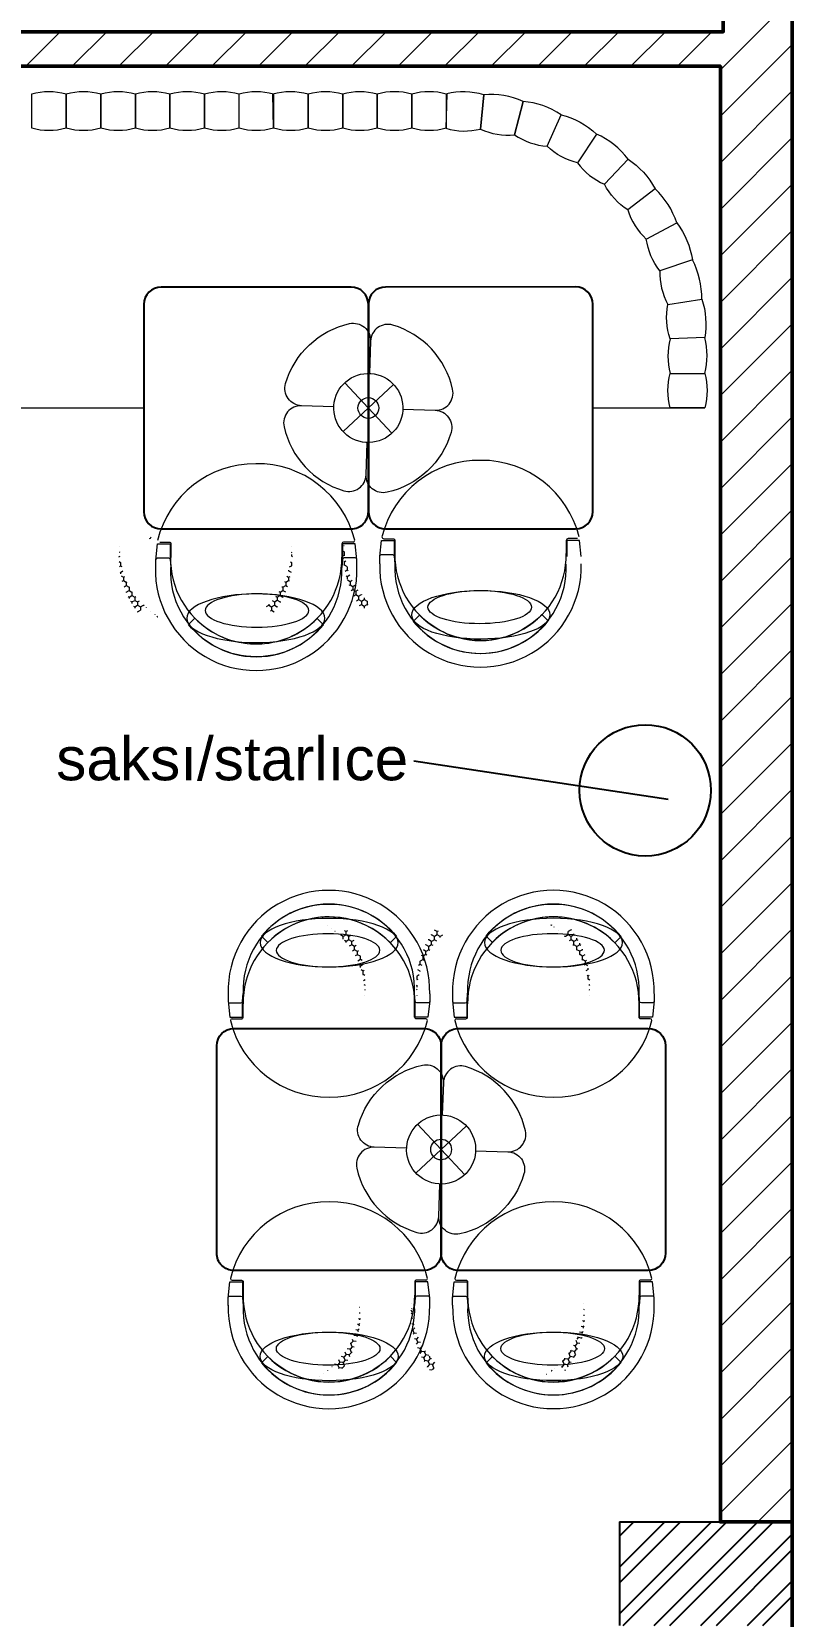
# Model space of a CAD drawing. Header units: centimetres. Extents: x 10937 to 11577, y 1766 to 4345.
# Drawn here: x 11357.1 to 11577.3, y 2922.8 to 3381.3 of the extents above; entities that cross this region are included whole.
import ezdxf

# ---------------------------------------------------------------- set-up
doc = ezdxf.new("R2010")
doc.units = ezdxf.units.CM
for name, color, linetype, lineweight in [('Sebe - Aydınlatma', 240, 'Continuous', 18), ('Sebe - Duvar', 5, 'Continuous', 50), ('Sebe - Kolon', 153, 'Continuous', 25), ('Sebe - Mobilya', 11, 'Continuous', 25), ('Sebe - Mobilya Alçak', 41, 'Continuous', 20), ('Sebe - Tefriş - ince', 9, 'Continuous', 0)]:
    doc.layers.add(name, color=color, linetype=linetype, lineweight=lineweight)
doc.styles.get("Standard").update_dxf_attribs({"font": 'arial.ttf'})
pattern_1 = [(190.7025716588876, (-56772.96529088502, 24266.4513389325), (-1.250705360259627, -1.075873991632337), [0.9524999999999957, -1.904999999999991]), (310.7025716588878, (-56772.96529088502, 24266.4513389325), (1.557086888154391, -0.5452056188180343), [0.952499999999997, -1.904999999999994]), (250.7025716588876, (-56772.96529088502, 24266.4513389325), (0.3063815278947629, -1.621079610450374), [-1.904999999999989, 0.9524999999999944])]
pattern_2 = [(190.7025716588876, (-67248.25282468778, 45608.5257898531), (-1.250705360259629, -1.07587399163234), [0.9524999999999975, -1.904999999999995]), (310.7025716588878, (-67248.25282468778, 45608.5257898531), (1.557086888154394, -0.5452056188180354), [0.952499999999999, -1.904999999999998]), (250.7025716588876, (-67248.25282468778, 45608.5257898531), (0.3063815278947641, -1.621079610450378), [-1.904999999999993, 0.9524999999999966])]
pattern_3 = [(190.7025716588876, (-66687.49923551506, 45698.92761290372), (-1.250705360259629, -1.075873991632339), [0.952499999999997, -1.904999999999994]), (310.7025716588878, (-66687.49923551506, 45698.92761290372), (1.557086888154393, -0.5452056188180352), [0.9524999999999986, -1.904999999999997]), (250.7025716588876, (-66687.49923551506, 45698.92761290372), (0.306381527894764, -1.621079610450377), [-1.904999999999992, 0.9524999999999961])]

# ---------------------------------------------------------------- blocks, each defined once
blk = doc.blocks.new('yelpazelamba')
at = {"layer": 'Sebe - Aydınlatma'}
for p, q in [((-4.114487161589295, -9.132229246383986, -0.8030113079784762), (4.128584176882669, 9.090053894475886, -0.8161278319914302)), ((9.118192013479984, -4.142619887710453, -0.8035501943380439), (-9.104094998921937, 4.100444536768009, -0.8155889456328786))]:
    blk.add_line(p, q, dxfattribs=at)
at = {"layer": 'Sebe - Aydınlatma', "extrusion": (-0.0002781329557322974, 0.0008456233772963139, 0.999999603781503)}
for points, elevation in [([(9.36374004925545, 3.507784798381293), (18.12641463451743, 6.811903363527033, 0.4903143948259013), (20.45119503718793, 14.36805291732435, 0.2728421326632683), (-2.685486766056015, 24.83420346522105, 0.4903143948259454), (-6.825483100284995, 18.09918822005772), (-3.521364535148261, 9.336513634820955)], -0.809589041872541), ([(-9.350093371598977, -3.548590949587337), (-18.11276795684186, -6.85270951471375, -0.4903143948259013), (-24.84778320199595, -2.712713180471288, -0.2728421326632683), (-14.38163265405399, 20.42396862275416, -0.4903143948259454), (-6.825483100261803, 18.09918822006659), (-3.521364535135983, 9.336513634825502)], -0.8095890418725405), ([(9.363740049269092, 3.50778479834514), (18.12641463442921, 6.811903363762364, -0.4903143948259013), (24.86142987971608, 2.671907029735908, -0.2728421326632683), (14.395279332519, -20.46477477382583, -0.4903143948259454), (6.839129778651782, -18.13999437138177), (3.535011213120328, -9.377319785919678)], -0.8095890418725391), ([(-9.35009337135887, -3.548590950224666), (-18.11276795649171, -6.852709515643709, 0.4903143948259013), (-20.43754835891983, -14.40885906951674, 0.2728421326632683), (2.699133444662908, -24.87500961666811, 0.4903143948259454), (6.839129778675429, -18.13999437137291), (3.535011213133061, -9.377319785915358)], -0.809589041872539)]:
    blk.add_lwpolyline(points, format="xyb", dxfattribs=dict(at, elevation=elevation))
blk.add_circle((0.006823338830055105, -0.02040307560950209, -0.8095890418725403), 9.999999999999998, dxfattribs=at)
at = {"layer": 'Sebe - Aydınlatma'}
blk.add_circle((0.007048507159652218, -0.02108767573440673, -0.8095695699852783), 3, dxfattribs=at)

msp = doc.modelspace()

# ---------------------------------------------------------------- hatches: boundary and pattern name
at = {"layer": 'Sebe - Kolon'}
h = msp.add_hatch(dxfattribs=at)
h.set_pattern_fill('ANSI32', color=256)
h.set_pattern_definition([(45, (1073.794236499387, 0), (-6.735192090801865, 6.735192090801866), []), (45, (1078.284366499387, 0), (-6.735192090801865, 6.735192090801866), [])])
h.paths.add_polyline_path([(11577.2663267459, 1855.11769706078), (11527.2663267459, 1855.11769706078), (11527.2663267459, 1823.091677779227), (11577.2663267459, 1823.091677779227)])
h.paths.add_polyline_path([(10987.2663267459, 1833.091677779227), (10987.2663267459, 1843.091677779227), (10987.2663267459, 1855.11769706078), (10937.2663267459, 1855.11769706078), (10937.2663267459, 1823.091677779227), (10987.2663267459, 1823.091677779227)])
h.paths.add_polyline_path([(10987.27641735053, 2385.11769706078), (10937.2663267459, 2385.11769706078), (10937.2663267459, 2355.11769706078), (10987.27641735053, 2355.11769706078)])
h.paths.add_polyline_path([(11577.2663267459, 2386.154494805069), (11527.2663267459, 2386.154494805069), (11527.2663267459, 2356.154494805069), (11577.2663267459, 2356.154494805069)])
h.paths.add_polyline_path([(11577.2663267459, 2950.11769706078), (11556.47298626263, 2950.11769706078), (11527.2663267459, 2950.11769706078), (11527.2663267459, 2920.11769706078), (11577.2663267459, 2920.11769706078)])
h.paths.add_polyline_path([(10987.2663267459, 2950.11769706078), (10937.2663267459, 2950.11769706078), (10937.2663267459, 2920.11769706078), (10987.2663267459, 2920.11769706078)])
h.paths.add_polyline_path([(10987.2663267459, 3445.11769706078), (10937.2663267459, 3445.11769706078), (10937.2663267459, 3415.11769706078), (10987.2663267459, 3415.11769706078)])
h.paths.add_polyline_path([(11577.2663267459, 3628.363012328862), (11527.2663267459, 3628.363012328861), (11527.2663267459, 3608.363012328861), (11577.2663267459, 3608.363012328861)])
h.paths.add_polyline_path([(10987.2663267459, 3628.363012328861), (10937.2663267459, 3628.363012328862), (10937.2663267459, 3608.363012328861), (10987.2663267459, 3608.363012328861)])
h.paths.add_polyline_path([(11577.2663267459, 3975.117697060781), (11527.2663267459, 3975.11769706078), (11527.2663267459, 3965.11769706078), (11527.2663267459, 3945.205210869492), (11557.2663267459, 3945.205210869492), (11577.2663267459, 3945.117697060781)])
h.paths.add_polyline_path([(11577.2663267459, 4345.11769706078), (11527.2663267459, 4345.11769706078), (11527.2663267459, 4315.11769706078), (11577.2663267459, 4315.11769706078)])
h.paths.add_polyline_path([(10987.2663267459, 4345.11769706078), (10957.2663267459, 4345.11769706078), (10937.2663267459, 4345.117697060779), (10937.2663267459, 4315.117697060781), (10987.2663267459, 4315.11769706078), (10987.2663267459, 4325.11769706078)])
h.paths.add_polyline_path([(10987.2663267459, 3975.11769706078), (10937.2663267459, 3975.11769706078), (10937.2663267459, 3945.11769706078), (10987.2663267459, 3945.205210869492)])
at = {"layer": 'Sebe - Mobilya Alçak', "ltscale": 0.1, "extrusion": (0.03645388541643453, -0.006885603321966332, 0.9993116144151123)}
h = msp.add_hatch(dxfattribs=at)
h.set_pattern_fill('HONEY', color=256, scale=0.2999999999999984, angle=-169.2974283411122, style=0)
h.set_pattern_definition(pattern_1)
edge = h.paths.add_edge_path()
edge.add_arc((5293.570278851117, -10616.52026828399), 24.71696289203485, 145.979993585589, 159.2540636459918, ccw=False)
edge.add_arc((5292.609926346899, -10614.88914370212), 23.02281402815087, 148.0077843409949, 148.1016854706999)
edge.add_arc((5302.128117947594, -10620.81330771304), 34.23404458399228, 148.1016854706837, 157.6080977508361)
edge.add_line((5270.475324365727, -10607.77220089489), (5270.45595555104, -10607.76490918307))
edge = h.paths.add_edge_path()
edge.add_line((5273.212209589934, -10602.48839572499), (5271.018475302111, -10600.99207593274))
edge.add_arc((5290.764625905898, -10618.41052761466), 26.33083596586731, 93.55040170519482, 138.5838764529789, ccw=False)
edge.add_arc((5292.609926346899, -10614.88914370212), 23.02281402815087, 98.68345596408015, 147.409664000583)
h = msp.add_hatch(dxfattribs=at)
h.set_pattern_fill('HONEY', color=256, scale=0.2999999999999984, angle=-169.2974283411122, style=0)
h.set_pattern_definition(pattern_1)
edge = h.paths.add_edge_path()
edge.add_line((5278.109091025361, -10639.40157749897), (5279.648837617286, -10637.14417576524))
edge.add_arc((5293.314225853015, -10618.61562670868), 23.02281402815343, 233.5900571424133, 282.7216873536955)
edge.add_arc((5290.285421241619, -10615.51001481722), 26.8154765930441, 242.9943438502603, 287.5789102595543, ccw=False)
h = msp.add_hatch(dxfattribs=at)
h.set_pattern_fill('HONEY', color=256, scale=0.2999999999999985, angle=-169.2974283411122, style=0)
h.set_pattern_definition([(190.7025716588876, (6113.640022271595, -13595.19759228764), (-1.250705360259627, -1.075873991632339), [0.9524999999999993, -1.904999999999999]), (310.7025716588878, (6113.640022271595, -13595.19759228764), (1.557086888154391, -0.5452056188180338), [0.9524999999999978, -1.904999999999996]), (250.7025716588878, (6113.640022271595, -13595.19759228764), (0.3063815278947629, -1.621079610450374), [-1.904999999999989, 0.9524999999999945])])
edge = h.paths.add_edge_path()
edge.add_line((5283.884194059012, -10664.76102500806), (5286.141595792742, -10666.30077159999))
edge.add_arc((5305.626573301533, -10678.56395296771), 23.02281402815345, -261.31654403591983, -212.18491382463765, ccw=False)
edge.add_arc((5303.940111609691, -10682.56074287416), 26.81547659304414, -266.1737669417787, -221.5892005324847)
at = {"layer": 'Sebe - Mobilya Alçak', "ltscale": 0.1, "extrusion": (-0.03645388541643457, 0.006885603321966348, 0.9993116144151124)}
h = msp.add_hatch(dxfattribs=at)
h.set_pattern_fill('HONEY', color=256, scale=0.2999999999999988, angle=-169.2974283411122, style=0)
h.set_pattern_definition(pattern_2)
edge = h.paths.add_edge_path()
edge.add_arc((-5169.646058235414, 10661.68489259948), 24.71696289203489, 145.979993585589, 159.2540636459918, ccw=False)
edge.add_arc((-5170.606410739658, 10663.31601718132), 23.0228140281509, 148.0077843409949, 148.1016854706999)
edge.add_arc((-5161.088219138945, 10657.39185317038), 34.23404458399234, 148.1016854706837, 157.6080977508361)
edge.add_line((-5192.741012720811, 10670.43295998852), (-5192.760381535498, 10670.44025170035))
edge = h.paths.add_edge_path()
edge.add_line((-5190.004127496622, 10675.71676515842), (-5192.197861784445, 10677.21308495067))
edge.add_arc((-5172.451711180629, 10659.79463326881), 26.33083596586735, 93.55040170519482, 138.5838764529789, ccw=False)
edge.add_arc((-5170.606410739658, 10663.31601718132), 23.0228140281509, 98.68345596408015, 147.409664000583)
h = msp.add_hatch(dxfattribs=at)
h.set_pattern_fill('HONEY', color=256, scale=0.2999999999999988, angle=-169.2974283411122, style=0)
h.set_pattern_definition(pattern_2)
edge = h.paths.add_edge_path()
edge.add_line((-5197.178442777293, 10702.67287342155), (-5195.638696185368, 10704.93027515528))
edge.add_arc((-5181.973307949638, 10723.45882421184), 23.02281402815346, 233.5900571424133, 282.7216873536955)
edge.add_arc((-5185.002112561031, 10726.5644361033), 26.81547659304415, 242.9943438502603, 287.5789102595543, ccw=False)
h = msp.add_hatch(dxfattribs=at)
h.set_pattern_fill('HONEY', color=256, scale=0.2999999999999988, angle=-169.2974283411122, style=0)
h.set_pattern_definition(pattern_2)
edge = h.paths.add_edge_path()
edge.add_arc((-5181.717254951536, 10725.55418263652), 24.71696289203489, 145.979993585589, 159.2540636459918, ccw=False)
edge.add_arc((-5182.677607455755, 10727.18530721839), 23.0228140281509, 148.0077843409949, 148.1016854706999)
edge.add_arc((-5173.15941585506, 10721.26114320748), 34.23404458399234, 148.1016854706837, 157.6080977508361)
edge.add_line((-5204.812209436926, 10734.30225002562), (-5204.831578251613, 10734.30954173745))
edge = h.paths.add_edge_path()
edge.add_line((-5202.075324212719, 10739.58605519553), (-5204.269058500542, 10741.08237498778))
edge.add_arc((-5184.522907896755, 10723.66392330585), 26.33083596586735, 93.55040170519482, 138.5838764529789, ccw=False)
edge.add_arc((-5182.677607455755, 10727.18530721839), 23.0228140281509, 98.68345596408015, 147.409664000583)
at = {"layer": 'Sebe - Mobilya Alçak', "ltscale": 0.1, "extrusion": (-0.03645133658835503, -0.006899083706150028, 0.9993116144151123)}
h = msp.add_hatch(dxfattribs=at)
h.set_pattern_fill('HONEY', color=256, scale=0.2999999999999987, angle=-169.2974283411122, style=0)
h.set_pattern_definition(pattern_3)
edge = h.paths.add_edge_path()
edge.add_arc((-835.4621170144984, 11796.32999674471), 24.71696289203487, 380.7459363540082, 394.020006414411)
edge.add_arc((-834.5017645102545, 11797.96112132655), 23.02281402815089, 391.8983145293001, 391.9922156590051, ccw=False)
edge.add_arc((-844.0199561109677, 11792.0369573156), 34.23404458399232, 382.39190224916393, 391.8983145293163, ccw=False)
edge.add_line((-812.3671625291008, 11805.07806413375), (-812.3477937144144, 11805.08535584557))
edge = h.paths.add_edge_path()
edge.add_line((-815.1040477532897, 11810.36186930365), (-812.910313465467, 11811.8581890959))
edge.add_arc((-832.6564640692833, 11794.43973741404), 26.33083596586734, 401.4161235470212, 446.4495982948052)
edge.add_arc((-834.5017645102545, 11797.96112132655), 23.02281402815089, 392.59033599941694, 441.31654403591983, ccw=False)
h = msp.add_hatch(dxfattribs=at)
h.set_pattern_fill('HONEY', color=256, scale=0.2999999999999987, angle=-169.2974283411122, style=0)
h.set_pattern_definition(pattern_3)
edge = h.paths.add_edge_path()
edge.add_line((-807.9297324726194, 11837.31797756678), (-809.4694790645444, 11839.57537930051))
edge.add_arc((-823.134867300274, 11858.10392835706), 23.02281402815345, 257.27831264630447, 306.4099428575867, ccw=False)
edge.add_arc((-820.1060626888811, 11861.20954024853), 26.81547659304414, 252.4210897404457, 297.0056561497398)
h = msp.add_hatch(dxfattribs=at)
h.set_pattern_fill('HONEY', color=256, scale=0.2999999999999987, angle=-169.2974283411122, style=0)
h.set_pattern_definition(pattern_3)
edge = h.paths.add_edge_path()
edge.add_arc((-823.3909202983759, 11860.19928678175), 24.71696289203487, 380.7459363540082, 394.020006414411)
edge.add_arc((-822.4305677941575, 11861.83041136362), 23.02281402815089, 391.8983145293001, 391.9922156590051, ccw=False)
edge.add_arc((-831.9487593948526, 11855.9062473527), 34.23404458399232, 382.39190224916393, 391.8983145293163, ccw=False)
edge.add_line((-800.2959658129857, 11868.94735417085), (-800.2765969982993, 11868.95464588267))
edge = h.paths.add_edge_path()
edge.add_line((-803.0328510371928, 11874.23115934076), (-800.8391167493701, 11875.727479133))
edge.add_arc((-820.5852673531572, 11858.30902745108), 26.33083596586734, 401.4161235470212, 446.4495982948052)
edge.add_arc((-822.4305677941575, 11861.83041136362), 23.02281402815089, 392.59033599941694, 441.31654403591983, ccw=False)
at = {"layer": 'Sebe - Tefriş - ince'}
h = msp.add_hatch(dxfattribs=at)
h.set_pattern_fill('ANSI31', color=256, scale=3)
h.set_pattern_definition([(45, (1073.794236499387, 0), (-6.735192090801863, 6.735192090801865), [])])
h.paths.add_polyline_path([(11557.2663267459, 3628.363012328861), (11577.2663267459, 3628.363012328861), (11577.2663267459, 3945.117697060781), (11557.2663267459, 3945.11769706078)])
h.paths.add_polyline_path([(11577.2663267459, 3608.363012328861), (11557.26482238333, 3608.363012328861), (11557.26947722118, 3471.316301323593), (11557.26947722118, 3381.306481525913), (11089.82486088355, 3381.306925250934), (11089.82486088355, 3371.306482037778), (11556.47298626263, 3371.306475267659), (11556.47298626263, 2950.11769706078), (11577.2663267459, 2950.11769706078)])
edge = h.paths.add_edge_path()
edge.add_line((11527.2663267459, 3608.362854400948), (11077.2663267459, 3608.363012328861))
edge.add_line((11077.2663267459, 3608.363012328861), (11077.2663267459, 3628.362955671475))
edge.add_line((11077.2663267459, 3628.362955671475), (11117.2663267459, 3628.363012328861))
edge.add_line((11117.2663267459, 3628.363012328861), (11117.2663267459, 3708.363012328861))
edge.add_line((11117.2663267459, 3708.363012328861), (11127.2663267459, 3708.363012328861))
edge.add_line((11127.2663267459, 3708.363012328861), (11127.2663267459, 3628.363012328861))
edge.add_line((11127.2663267459, 3628.363012328861), (11527.2663267459, 3628.363012328859))
edge.add_line((11527.2663267459, 3628.363012328859), (11527.2663267459, 3608.363012328861))

# ---------------------------------------------------------------- linework, layer by layer
msp.add_line((11541.3132116359, 3159.119401241152, -0.08355486655484112), (11467.70799154915, 3170.216658228759, -0.08355486655484112))
msp.add_circle((11534.70644002873, 3161.780718811766, -0.08355486655484112), 19.01267903969529)
at = {"layer": 'Sebe - Duvar'}
for p, q in [((11577.2663267459, 4345.11769706078), (11577.2663267459, 1855.11769706078)), ((11557.26947722118, 3381.306481525913, 0.8776322231353078), (11089.82486088355, 3381.306481525914, 0.8776322231353078)), ((11557.26947722118, 3381.306481525913, 0.8776322231353078), (11557.26947722118, 3381.306481525913, 0.8776322231353078)), ((11556.47298626263, 3371.306475267659, 0.8321278360049029), (11089.82486088355, 3371.306482037778, 0.8321278360049029))]:
    msp.add_line(p, q, dxfattribs=at)
msp.add_lwpolyline([(11577.2663267459, 3608.363012328861), (11557.26482238333, 3608.363012328861), (11557.26947722118, 3471.316301323593), (11557.26947722118, 3471.316301323593), (11557.26947722118, 3471.316301323593), (11557.26947722118, 3381.306481525913), (11557.26947722118, 3381.306481525913), (11089.82486088355, 3381.306925250934), (11089.82486088355, 3371.306482037778), (11556.47298626263, 3371.306475267659), (11556.47298626263, 2950.11769706078), (11577.2663267459, 2950.11769706078), (11577.2663267459, 3608.363012328861)], dxfattribs=at)
at = {"layer": 'Sebe - Duvar', "elevation": 0.8321278360049029}
msp.add_lwpolyline([(11556.47298626263, 3371.306475267659), (11556.47298626263, 2950.117697071577)], dxfattribs=at)
at = {"layer": 'Sebe - Kolon'}
msp.add_line((11527.2663267459, 2950.11769706078), (11527.2663267459, 2920.11769706078), dxfattribs=at)
msp.add_lwpolyline([(11527.2663267459, 2950.11769706078), (11577.2663267459, 2950.11769706078)], dxfattribs=at)
at = {"layer": 'Sebe - Mobilya', "ltscale": 0.1, "extrusion": (0.0364538854164345, -0.006885603321966333, 0.9993116144151124)}
for points, elevation in [([(5296.045164233357, -10588.17494401576), (5306.259253762193, -10642.21818943183, 0.414213562373095), (5312.100829666274, -10646.2026581488), (5371.057097392833, -10635.06001502646, 0.414213562373095), (5375.041566109854, -10629.21843912236), (5364.827476581061, -10575.17519370636, 0.414213562373095), (5358.985900676968, -10571.1907249893), (5300.029632950334, -10582.33336811173, 0.414213562373095)], 400.5328917582393), ([(5308.116360949183, -10652.04423405292), (5318.330450478001, -10706.08747946898, 0.414213562373095), (5324.172026382073, -10710.071948186), (5383.128294108695, -10698.92930506363, 0.414213562373095), (5387.112762825753, -10693.08772915954), (5376.898673296922, -10639.04448374347, 0.414213562373095), (5371.057097392833, -10635.06001502646), (5312.100829666274, -10646.2026581488, 0.414213562373095)], 400.5328917582391)]:
    msp.add_lwpolyline(points, format="xyb", close=True, dxfattribs=dict(at, elevation=elevation))
at = {"layer": 'Sebe - Mobilya', "ltscale": 0.1, "extrusion": (-0.0364538854164345, 0.006885603321966337, 0.9993116144151124)}
for points, elevation in [([(-5157.905415316208, 10635.80773817648), (-5168.119504845186, 10689.8509835925, -0.414213562373095), (-5164.13503612822, 10695.69255949659), (-5105.17876840173, 10706.83520261916, -0.414213562373095), (-5099.337192497601, 10702.85073390213), (-5089.123102968621, 10648.80748848613, -0.414213562373095), (-5093.107571685601, 10642.96591258198), (-5152.063839412119, 10631.8232694595, -0.414213562373095)], -398.7009574453705), ([(-5169.976612032321, 10699.67702821361), (-5180.190701561356, 10753.72027362951, -0.414213562373095), (-5176.206232844349, 10759.56184953362), (-5117.249965117811, 10770.70449265616, -0.414213562373095), (-5111.408389213795, 10766.72002393918), (-5101.194299684697, 10712.67677852328, -0.414213562373095), (-5105.178768401729, 10706.83520261915), (-5164.135036128218, 10695.69255949659, -0.414213562373095)], -398.700957445368)]:
    msp.add_lwpolyline(points, format="xyb", close=True, dxfattribs=dict(at, elevation=elevation))
at = {"layer": 'Sebe - Mobilya Alçak', "ltscale": 0.1, "extrusion": (0.0364538854164345, -0.006885603321966333, 0.9993116144151124)}
for p, q in [((11397.13990040633, 3363.350740638688, 3.973886961385336), (11397.13973663121, 3353.350865345342, 3.90499032963719)), ((11447.13885340826, 3363.354100202862, 3.503362773026827), (11447.13868963314, 3353.354224909514, 3.434466141278624))]:
    msp.add_line(p, q, dxfattribs=at)
at = {"layer": 'Sebe - Mobilya Alçak'}
for p, q in [((11344.62335617764, 3272.447283065768, 4.903821044850869), (11389.60932571911, 3272.447283065768, 4.903821044850869)), ((11519.52291891172, 3272.447283065768, 4.903821044850869), (11551.91404355908, 3272.447283065768, 4.903821044850869))]:
    msp.add_line(p, q, dxfattribs=at)
at = {"layer": 'Sebe - Mobilya Alçak', "extrusion": (0.002649489386141769, -0.002143772498926069, 0.9999941922058676)}
for points, elevation in [([(11367.08312760033, 3363.413554083524), (11367.08367150471, 3353.415712972771, -0.1338490292606018), (11357.08938739534, 3353.414089825364), (11357.08884337407, 3363.414089810521, -0.1337940628300351), (11367.07916723435, 3363.41463330539, -1)], 26.57469008796849), ([(11377.08312758554, 3363.414098104805), (11377.08367148991, 3353.416256994043, -0.1338490292606018), (11367.08938738054, 3353.414633846643), (11367.08884335927, 3363.414633831788, -0.1337940628300351), (11377.07916721954, 3363.415177326659, -1)], 26.57469008796841), ([(11387.08312757074, 3363.414642126077), (11387.08367147512, 3353.41680101532, -0.1338490292606018), (11377.08938736575, 3353.415177867912), (11377.08884334446, 3363.415177853067, -0.1337940628300351), (11387.07916720475, 3363.415721347933, -1)], 26.57469008796844), ([(11397.08884337306, 3363.415186458299), (11397.08938727742, 3353.41734534755, -0.1338490292606018), (11387.09510316806, 3353.415722200138), (11387.09455914678, 3363.415722185291, -0.1337940628300351), (11397.08488300706, 3363.416265680167, -1)], 26.57469008796872), ([(11407.08312754113, 3363.415730168617), (11407.08367144552, 3353.41788905787, -0.1338490292606018), (11397.08938733615, 3353.41626591046), (11397.08884331488, 3363.41626589561, -0.1337940628300351), (11407.07916717515, 3363.416809390485, -1)], 26.57469008796836), ([(11417.08312752635, 3363.416274189894), (11417.08367143073, 3353.418433079144, -0.1338490292606018), (11407.08938732136, 3353.416809931737), (11407.08884330007, 3363.416809916884, -0.1337940628300351), (11417.07916716036, 3363.417353411754, -1)], 26.57469008796848), ([(11427.08312751155, 3363.41681821117), (11427.08367141592, 3353.418977100416, -0.1338490292606018), (11417.08938730655, 3353.417353953011), (11417.08884328528, 3363.41735393816, -0.1337940628300351), (11427.07916714556, 3363.417897433037, -1)], 26.57469008796851), ([(11437.08315173208, 3363.417276979082), (11437.08369563645, 3353.419435868333, -0.1338490292606018), (11427.08941152708, 3353.417812720919), (11426.8632693323, 3363.415469036487, -0.131125687662472), (11437.07919136609, 3363.418356200943, -1)], 26.23663312547306), ([(11447.08315171728, 3363.417821000358), (11447.08369562166, 3353.419979889607, -0.1338490292606018), (11437.08941151229, 3353.4183567422), (11437.08886749102, 3363.418356727344, -0.1337940628300351), (11447.07919135129, 3363.418900222217, -1)], 26.23663312547314), ([(11447.08886753439, 3363.417821311309), (11447.08941143876, 3353.419980200555, -0.1338490292606018), (11437.09512732941, 3353.418357053149), (11437.09458330813, 3363.418357038292, -0.1337940628300351), (11447.0849071684, 3363.418900533172, -1)], 26.23663312547324), ([(11457.08315170249, 3363.418365021627), (11457.08369560687, 3353.420523910879, -0.1338490292606018), (11447.08941149749, 3353.41890076347), (11447.08886747621, 3363.418900748619, -0.1337940628300351), (11457.0791913365, 3363.41944424349, -1)], 26.23663312547325), ([(11467.08315168769, 3363.418909042904), (11467.08369559206, 3353.421067932155, -0.1338490292606018), (11457.08941148269, 3353.419444784748), (11457.08886746142, 3363.419444769889, -0.1337940628300351), (11467.07919132169, 3363.419988264765, -1)], 26.23663312547297), ([(11477.08315167289, 3363.419453064178), (11477.08369557727, 3353.421611953427, -0.1338490292606018), (11467.0894114679, 3353.419988806016), (11467.08886744662, 3363.41998879117, -0.1337940628300351), (11477.07919130689, 3363.420532286041, -1)], 26.2366331254731)]:
    msp.add_lwpolyline(points, format="xyb", dxfattribs=dict(at, elevation=elevation))
at = {"layer": 'Sebe - Mobilya Alçak', "extrusion": (-0.002649489444510358, -0.002143772426788301, 0.9999941922058676)}
for points, elevation in [([(11477.20745908584, 3363.277839163128), (11476.99103947552, 3353.28234069012, 0.1338490292606018), (11486.98295847315, 3353.064918892029), (11487.92835285603, 3362.993046299277, 0.1299522483121002), (11477.21144183133, 3363.27883262019, 1)], -34.5804447019759), ([(11487.92835285603, 3362.993046299277), (11486.99734403719, 3353.064437963058, 0.1338490292606018), (11496.85273614566, 3351.404027206172), (11499.32099023851, 3361.049151992609, 0.1278718952540403), (11487.92835285603, 3362.993046299277, 1)], -34.5804447019759), ([(11499.32099023851, 3361.049151992609), (11496.85410239415, 3351.385645635804, 0.1338490292606018), (11506.29808693102, 3348.115038114157), (11510.32642594024, 3357.217245187363, 0.127760533128153), (11499.32099023851, 3361.049151992609, 1)], -34.58044470197591), ([(11520.56727011812, 3351.603981688891), (11515.05990470701, 3343.303180798886, -0.1338490292606018), (11506.28874523869, 3348.094055361505), (11510.32642594024, 3357.217245187363, -0.1267359036884259), (11520.56727011812, 3351.603981688891, -1)], -34.58044470197593), ([(11520.56727011812, 3351.603981688891), (11515.05990470701, 3343.303180798886, 0.1338490292606018), (11522.88590384121, 3337.08711652598), (11529.69574801671, 3344.365246487244, 0.1275543231033931), (11520.56727011812, 3351.603981688891, 1)], -34.58044470197593), ([(11537.53086721652, 3335.731548135004), (11529.61004429634, 3329.691107237735, -0.1338490292606018), (11522.88691521513, 3337.086055030034), (11529.69574801671, 3344.365246487244, -0.1275871141975476), (11537.53086721652, 3335.731548135004, -1)], -34.58044470197594), ([(11537.53086721652, 3335.731548135004), (11529.61004429634, 3329.691107237735, 0.1338490292606018), (11534.96615025131, 3321.253225602371), (11543.78536741106, 3325.8972482815, 0.1275732018053172), (11537.53086721652, 3335.731548135004, 1)], -34.58044470197594), ([(11548.35294537244, 3315.186595333473), (11538.89311502197, 3312.062570690697, -0.1338490292606018), (11534.96626201677, 3321.253084439601), (11543.78536741106, 3325.8972482815, -0.1210766745907577), (11548.35238239345, 3315.190661323295, -1)], -34.58044470197597), ([(11548.35326781206, 3315.186701816283), (11538.89311502197, 3312.062570690699, 0.1338490292606018), (11541.21969461521, 3302.342861595782), (11551.07055027383, 3303.848500671568, 0.1146813595698464), (11548.35523990656, 3315.183101807678, 1)], -34.58044470197577), ([(11551.88064237884, 3292.714776122403), (11541.90269914924, 3292.371942766443, -0.1338490292606018), (11541.21969461522, 3302.342861595715), (11551.07055027383, 3303.84850067157, -0.1216755674984558), (11551.88064237884, 3292.714776122403, -1)], -34.58044470197607), ([(11551.88064237884, 3292.714776122403), (11541.88539666046, 3292.371958615714, 0.1338490292606018), (11541.88377324093, 3282.377674506387), (11551.88377322606, 3282.377130212841, 0.1297886280578359), (11551.88064237884, 3292.714776122403, 1)], -34.58044470197607), ([(11551.88214980632, 3272.382846104061), (11541.88430869558, 3272.38339027955, -0.1338490292606018), (11541.88377324093, 3282.377674506387), (11551.88377322606, 3282.377130212841, -0.1337940628300351), (11551.88322945919, 3272.386806352576, -1)], -34.58044470197601)]:
    msp.add_lwpolyline(points, format="xyb", dxfattribs=dict(at, elevation=elevation))
at = {"layer": 'Sebe - Mobilya Alçak', "ltscale": 0.1, "extrusion": (0.0364538854164345, -0.006885603321966333, 0.9993116144151124)}
for points, elevation in [([(5286.927611725393, -10588.32885456566), (5291.640315774834, -10587.94701256245), (5292.327119412904, -10591.58092407837), (5287.707270722823, -10592.45406831259)], 400.5328917582334), ([(5297.742821218289, -10645.55248156023), (5302.269814549052, -10644.18803509508), (5301.583010911057, -10640.55412357912), (5296.963162220947, -10641.42726781325)], 400.5328917582374), ([(5299.918813410297, -10651.86885822648), (5304.631517459829, -10651.48701622342), (5305.318321097835, -10655.12092773925), (5300.698472407688, -10655.99407197343)], 400.5328917582397), ([(5310.75946817294, -10709.22729082583), (5315.286461503741, -10707.86284436061), (5314.599657865712, -10704.22893284469), (5309.979809175624, -10705.10207707886)], 400.5328917582398)]:
    msp.add_lwpolyline(points, dxfattribs=dict(at, elevation=elevation))
for points, elevation in [([(5292.249676731893, -10588.47881167521), (5292.755124108515, -10591.15315837454, -0.4142135623736502), (5292.356677236803, -10591.73731596491), (5288.470734683959, -10592.47175307782)], 400.5328917582331), ([(5302.643058054153, -10643.47052526357), (5302.137610677515, -10640.7961785644, 0.4142135623736502), (5301.55345308711, -10640.39773169257), (5297.667510534232, -10641.13216880565)], 400.5328917582403), ([(5305.240878416834, -10652.0188153361), (5305.746325793427, -10654.69316203539, -0.4142135623736502), (5305.347878921726, -10655.27731962586), (5301.461936368883, -10656.01175673879)], 400.5328917582409), ([(5315.659705008796, -10707.14533452918), (5315.154257632202, -10704.47098782989, 0.4142135623736502), (5314.570100041822, -10704.07254095821), (5310.684157488917, -10704.80697807115)], 400.5328917582386), ([(5284.906509473916, -10588.71083975523), (5287.025985346057, -10588.310262104, -0.4142135623733741), (5287.610142936381, -10588.70870897564), (5288.204116080218, -10591.85144982319, -0.407451311066001), (5287.817013458751, -10592.43332710575), (5285.611471859873, -10593.02103762104)], 400.5328917582364), ([(5295.721718966797, -10645.93446674984), (5297.841194838868, -10645.53388909859, 0.4142135623733741), (5298.239641710603, -10644.94973150816), (5297.645668566756, -10641.80699066064, 0.407451311066001), (5297.072904956851, -10641.40652660646), (5294.805003830812, -10641.66428982511)], 400.5328917582393), ([(5297.897711158873, -10652.25084341603), (5300.01718703092, -10651.85026576488, -0.4142135623733741), (5300.601344621345, -10652.24871263664), (5301.195317765145, -10655.39145348414, -0.407451311066001), (5300.808215143697, -10655.97333076657), (5298.602673544739, -10656.56104128206)], 400.5328917582407), ([(5270.385976334037, -10601.0743146205), (5272.516153605617, -10602.52728293589, 0.4195858700777967), (5278.982706535335, -10637.36771356938), (5277.519415173809, -10639.51302531985, -0.4767929366614818), (5270.385976334037, -10601.0743146205, -1.912393550912417)], 400.5328917582369), ([(5290.681727926578, -10703.26322122587), (5292.134696241907, -10701.13304395421, -0.4195858700777967), (5285.439829957993, -10666.33576419051), (5283.294518207435, -10664.87247282894, 0.4767929366614818), (5290.681727926492, -10703.26322122585, 1.912393550912417)], 400.5328917582363)]:
    msp.add_lwpolyline(points, format="xyb", dxfattribs=dict(at, elevation=elevation))
at = {"layer": 'Sebe - Mobilya Alçak', "ltscale": 0.1, "extrusion": (-0.0364538854164345, 0.006885603321966337, 0.9993116144151124)}
for points, elevation in [([(-5192.8303607526, 10677.13084626298), (-5190.700183480968, 10675.67787794764, 0.4195858700777967), (-5184.233630551215, 10640.83744731414), (-5185.696921912739, 10638.69213556357, -0.4767929366614818), (-5192.8303607526, 10677.13084626298, -1.912393550912417)], -398.7009574453708), ([(-5204.901557468624, 10741.00013630001), (-5202.771380197044, 10739.54716798462, 0.4195858700777967), (-5196.304827267318, 10704.70673735112), (-5197.768118628846, 10702.56142560068, -0.4767929366614818), (-5204.901557468624, 10741.00013630001, -1.912393550912417)], -398.7009574453707), ([(-5178.335272882335, 10689.62912673302), (-5176.215797010283, 10690.02970438411, -0.4142135623733741), (-5175.631639419873, 10689.63125751252), (-5175.037666276043, 10686.48851666499, -0.407451311066001), (-5175.424768897496, 10685.90663938247), (-5177.630310496482, 10685.31892886708)], -398.7009574453681), ([(-5170.992105624298, 10689.86115481288), (-5170.486658247801, 10687.18680811359, -0.4142135623736502), (-5170.885105119472, 10686.6026505232), (-5174.771047672315, 10685.86821341027)], -398.7009574453728), ([(-5179.565814835867, 10696.1399841707), (-5177.446338963788, 10696.54056182193, 0.4142135623733741), (-5177.047892092052, 10697.12471941237), (-5177.641865235895, 10700.26746025987, 0.407451311066001), (-5178.214628845796, 10700.66792431406), (-5180.482529971846, 10700.41016109541)], -398.7009574453685), ([(-5172.644475748503, 10698.60392565697), (-5173.149923125136, 10701.27827235612, 0.4142135623736502), (-5173.734080715543, 10701.67671922796), (-5177.620023268419, 10700.94228211487)], -398.7009574453671), ([(-5190.391473666748, 10753.41334420016), (-5188.271997794696, 10753.81392185125, -0.4142135623733741), (-5187.687840204288, 10753.41547497966), (-5187.093867060457, 10750.27273413213, -0.407451311066001), (-5187.480969681908, 10749.69085684961), (-5189.686511280895, 10749.10314633421)], -401.0688850746149), ([(-5183.048306408711, 10753.64537228001), (-5182.542859032215, 10750.97102558073, -0.4142135623736502), (-5182.941305903885, 10750.38686799034), (-5186.827248456731, 10749.65243087742)], -401.0688850746195)]:
    msp.add_lwpolyline(points, format="xyb", dxfattribs=dict(at, elevation=elevation))
at = {"layer": 'Sebe - Mobilya Alçak', "ltscale": 0.1, "extrusion": (0.0364538854164345, 0.006885603321966337, 0.9993116144151124)}
for points, elevation in [([(930.5620917844694, -11783.6064681652), (928.4426159124173, -11783.20589051411, 0.4142135623733741), (927.8584583220077, -11783.6043373857), (927.2644851781774, -11786.74707823323, 0.407451311066001), (927.6515877996308, -11787.32895551575), (929.8571293986174, -11787.91666603115)], 433.4667819088664), ([(923.2189245264321, -11783.37444008535), (922.7134771499364, -11786.04878678463, 0.4142135623736502), (923.1119240216071, -11786.63294437502), (926.9978665744502, -11787.36738148795)], 433.4667819088619)]:
    msp.add_lwpolyline(points, format="xyb", dxfattribs=dict(at, elevation=elevation))
at = {"layer": 'Sebe - Mobilya Alçak', "ltscale": 0.1, "extrusion": (0.0364538854164345, 0.006885603321966337, 0.9993116144151124), "elevation": 433.4667819088672}
msp.add_lwpolyline([(928.5409895329853, -11783.22448297576), (923.8282854835256, -11782.84264097267), (923.1414818455137, -11786.47655248846), (927.7613305356349, -11787.34969672261)], dxfattribs=at)
at = {"layer": 'Sebe - Mobilya Alçak', "ltscale": 0.1, "extrusion": (-0.0364538854164345, 0.006885603321966337, 0.9993116144151124)}
for points, elevation in [([(-5176.314170630849, 10690.01111192246), (-5171.601466581391, 10690.39295392555), (-5170.914662943378, 10686.75904240976), (-5175.534511633499, 10685.88589817561)], -398.7009574453676), ([(-5177.54471258437, 10696.52196936028), (-5173.017719253605, 10697.88641582544), (-5173.704522891603, 10701.5203273414), (-5178.324371581708, 10700.64718310726)], -398.7009574453704), ([(-5188.370371415263, 10753.7953293896), (-5183.657667365805, 10754.17717139269), (-5182.970863727791, 10750.54325987689), (-5187.590712417912, 10749.67011564275)], -401.0688850746143)]:
    msp.add_lwpolyline(points, dxfattribs=dict(at, elevation=elevation))
at = {"layer": 'Sebe - Mobilya Alçak', "ltscale": 0.1, "extrusion": (0.0364564292592167, -0.00687212199613324, 0.9993116144151124), "elevation": 391.4265637782241}
msp.add_lwpolyline([(5076.986662382451, -10650.79865099882), (5081.699366431912, -10650.41680899573), (5082.386170069925, -10654.05072051153), (5077.766321379802, -10654.92386474568)], dxfattribs=at)
at = {"layer": 'Sebe - Mobilya Alçak', "ltscale": 0.1, "extrusion": (0.0364564292592167, -0.00687212199613324, 0.9993116144151124)}
for points, elevation in [([(5082.308727389005, -10650.94860810842), (5082.814174765501, -10653.62295480769, -0.4142135623736502), (5082.415727893831, -10654.20711239808), (5078.529785340987, -10654.94154951101)], 391.426563778219), ([(5074.965560130968, -10651.18063618827), (5077.085036003018, -10650.78005853717, -0.4142135623733741), (5077.669193593429, -10651.17850540877), (5078.263166737261, -10654.3212462563, -0.407451311066001), (5077.876064115808, -10654.90312353882), (5075.670522516821, -10655.49083405422)], 391.4265637782237)]:
    msp.add_lwpolyline(points, format="xyb", dxfattribs=dict(at, elevation=elevation))
at = {"layer": 'Sebe - Mobilya Alçak', "ltscale": 0.1, "extrusion": (-0.03645133658835496, -0.006899083706150017, 0.9993116144151124)}
for points, elevation in [([(-834.1160696256125, 11824.50625895811), (-834.6215170021105, 11821.83191225883, 0.4142135623736502), (-834.2230701304397, 11821.24775466844), (-830.3371275775958, 11820.51331755551)], -440.8235639174073), ([(-832.4636995014084, 11833.24902980221), (-831.9582521247748, 11835.92337650136, -0.4142135623736502), (-831.3740945343684, 11836.32182337321), (-827.4881519814917, 11835.58738626011)], -440.8235639174016), ([(-822.0598688412006, 11888.29047642525), (-822.5653162176955, 11885.61612972597, 0.4142135623736502), (-822.166869346026, 11885.03197213558), (-818.2809267931816, 11884.29753502266)], -443.191491546654), ([(-826.7729023675774, 11824.27423087826), (-828.8923782396282, 11824.67480852935, 0.4142135623733741), (-829.4765358300374, 11824.27636165776), (-830.0705089738676, 11821.13362081023, 0.407451311066001), (-829.6834063524157, 11820.55174352771), (-827.477864753429, 11819.96403301231)], -440.8235639174028), ([(-825.5423604140447, 11830.78508831594), (-827.6618362861236, 11831.18566596717, -0.4142135623733741), (-828.0602831578594, 11831.7698235576), (-827.4663100140165, 11834.91256440511, -0.407451311066001), (-826.8935464041137, 11835.31302845929), (-824.6256452780649, 11835.05526524066)], -440.8235639174031), ([(-814.7167015831624, 11888.0584483454), (-816.8361774552154, 11888.45902599649, 0.4142135623733741), (-817.4203350456246, 11888.0605791249), (-818.0143081894535, 11884.91783827737, 0.407451311066001), (-817.6272055680024, 11884.33596099485), (-815.4216639690167, 11883.74825047945)], -443.1914915466496), ([(-812.2778144973117, 11811.77595040822), (-814.4079917689432, 11810.32298209288, -0.4195858700777967), (-820.8745446986964, 11775.48255145938), (-819.411253337174, 11773.33723970881, 0.4767929366614818), (-812.2778144973117, 11811.77595040822, 1.912393550912417)], -440.8235639174054), ([(-800.2066177812881, 11875.64524044525), (-802.3367950528677, 11874.19227212986, -0.4195858700777967), (-808.8033479825936, 11839.35184149636), (-807.3400566210648, 11837.20652974592, 0.4767929366614818), (-800.2066177812881, 11875.64524044525, 1.912393550912417)], -440.8235639174052)]:
    msp.add_lwpolyline(points, format="xyb", dxfattribs=dict(at, elevation=elevation))
for points, elevation in [([(-828.794004619062, 11824.6562160677), (-833.5067086685203, 11825.03805807079), (-834.1935123065336, 11821.404146555), (-829.5736636164124, 11820.53100232085)], -440.8235639174022), ([(-827.5634626655406, 11831.16707350552), (-832.0904559963069, 11832.53151997068), (-831.4036523583072, 11836.16543148663), (-826.7838036682024, 11835.29228725251)], -440.823563917405), ([(-816.7378038346487, 11888.44043353484), (-821.4505078841075, 11888.82227553793), (-822.13731152212, 11885.18836402214), (-817.5174628319974, 11884.31521978798)], -443.1914915466489)]:
    msp.add_lwpolyline(points, dxfattribs=dict(at, elevation=elevation))
at = {"layer": 'Sebe - Mobilya Alçak', "ltscale": 0.1, "extrusion": (0.0364538854164345, -0.006885603321966333, 0.9993116144151124)}
for centre, radius, start, end in [((5291.112073294594, -10616.760156596, 400.5328917582374), 29.02821654518245, 10.26675369218365, 87.01271657491613), ((5291.225261288871, -10617.41202594812, 400.5328917582354), 29.04056172356367, 294.4064760056619, 11.5721861642892), ((5304.120965694051, -10680.44692229095, 400.5328917582394), 29.04056172356367, 9.832957154584095, 86.99866731191912), ((5304.253491535945, -10681.09513681993, 400.5328917582368), 29.02821654518245, 294.3924267444154, 11.13838962628217), ((5293.157226168573, -10585.42975245073, 396.0179721119904), 0.4949250332089114, 191.4712924663598, 281.295250563376), ((5303.128096699031, -10643.37209609382, 400.532891758237), 0.4949250332089114, 191.4712924663598, 281.295250563376), ((5305.728383324619, -10651.93343528349, 400.5328917582356), 0.4949250332089114, 100.1098927549454, 189.933850850984), ((5292.855272319126, -10616.77257095415, 400.532891758236), 24.83159239291304, 99.9647903660434, 281.4403529509627), ((5305.871919273781, -10680.44738021974, 400.5328917582389), 24.83159239291304, 99.9647903660434, 281.4403529509627), ((5289.59362495855, -10617.38901724449, 400.5328917582372), 29.19582544877108, 99.28887155657927, 282.116271760876), ((5289.212833252738, -10617.46098628586, 400.5328917582371), 24.84093947456071, 98.39526003391019, 283.0098832830441), ((5302.610271913209, -10681.06382650996, 400.5328917582403), 29.19582544877108, 99.28887155657927, 282.116271760876), ((5302.229480207503, -10681.13579555165, 400.5328917582412), 24.84093947456071, 98.39526003391019, 283.0098832830441)]:
    msp.add_arc(centre, radius, start, end, dxfattribs=at)
at = {"layer": 'Sebe - Mobilya Alçak', "ltscale": 0.1, "extrusion": (-0.0364538854164345, 0.006885603321966337, 0.9993116144151124)}
for centre, radius, start, end in [((-5173.622712127944, 10660.81614363902, -398.7009574453698), 29.19582544877108, 99.28887155658092, 282.1162717608761), ((-5185.693908844109, 10724.68543367603, -398.7009574453707), 29.19582544877108, 99.28887155658092, 282.1162717608761), ((-5174.003503833809, 10660.74417459748, -398.7009574453725), 24.84093947456071, 98.39526003391023, 283.0098832830441), ((-5186.07470054992, 10724.61346463466, -398.7009574453708), 24.84093947456071, 98.39526003391023, 283.0098832830441), ((-5170.361064767369, 10661.43258992938, -398.7009574453693), 24.83159239291304, 99.96479036604345, 281.4403529509627), ((-5182.432261483529, 10725.30187996637, -398.7009574453715), 24.83159239291304, 99.96479036604345, 281.4403529509627), ((-5171.991075797594, 10660.79313493527, -398.7009574453704), 29.04056172356367, 294.4064760056614, 11.57218616428921), ((-5172.104263791961, 10661.44500428738, -398.7009574453698), 29.02821654518245, 10.26675369218365, 87.01271657492718), ((-5170.504600716584, 10689.94653486557, -398.7009574453727), 0.4949250332089114, 100.1098927549454, 189.933850850984), ((-5172.159437103624, 10698.70235482669, -398.7009574453705), 0.4949250332089114, 191.4712924663598, 281.295250563376), ((-5184.062272513786, 10724.66242497239, -398.700957445372), 29.04056172356367, 294.4064760056614, 11.57218616428921), ((-5184.175460508067, 10725.31429432452, -398.7009574453701), 29.02821654518245, 10.26675369218365, 87.01271657492718), ((-5182.560801500998, 10753.73075233271, -401.0688850746194), 0.4949250332089114, 100.1098927549454, 189.933850850984)]:
    msp.add_arc(centre, radius, start, end, dxfattribs=at)
at = {"layer": 'Sebe - Mobilya Alçak', "ltscale": 0.1, "extrusion": (0.0364538854164345, 0.006885603321966337, 0.9993116144151124)}
msp.add_arc((922.7314196187194, -11783.28906003265, 433.4667819088621), 0.4949250332089114, 350.0661491491203, 79.89010724505297, dxfattribs=at)
at = {"layer": 'Sebe - Mobilya Alçak', "ltscale": 0.1, "extrusion": (-0.03645133658835496, -0.006899083706150017, 0.9993116144151124)}
for centre, radius, start, end in [((-833.1170994523168, 11795.43823908051, -440.8235639174048), 29.04056172356367, 168.4278138357081, 245.5935239943326), ((-833.0039114579513, 11796.09010843262, -440.8235639174044), 29.02821654518245, 92.98728342505139, 169.7332463078235), ((-821.0459027361262, 11859.30752911763, -440.8235639174065), 29.04056172356367, 168.4278138357081, 245.5935239943326), ((-820.9327147418444, 11859.95939846976, -440.8235639174047), 29.02821654518245, 92.98728342505139, 169.7332463078235), ((-834.6035745333265, 11824.59163901081, -440.8235639174073), 0.4949250332089113, 350.0661491490206, 79.89010724506544), ((-832.9487381462886, 11833.34745897193, -440.8235639174052), 0.4949250332089113, 258.7047494366294, 348.5287075336361), ((-822.5473737489128, 11888.37585647795, -443.191491546654), 0.4949250332089113, 350.0661491490206, 79.89010724506544), ((-831.4854631219673, 11795.46124778426, -440.8235639174043), 29.19582544877108, 257.8837282391256, 80.7111284434303), ((-831.1046714161016, 11795.38927874272, -440.8235639174069), 24.84093947456071, 256.990116716939, 81.60473996610558), ((-834.7471104825427, 11796.07769407462, -440.8235639174038), 24.83159239291304, 258.5596470490543, 80.0352096339528), ((-819.4142664058022, 11859.33053782127, -440.8235639174052), 29.19582544877108, 257.8837282391256, 80.7111284434303), ((-819.0334746999915, 11859.25856877989, -440.8235639174054), 24.84093947456071, 256.990116716939, 81.60473996610558), ((-822.6759137663812, 11859.94698411161, -440.8235639174061), 24.83159239291304, 258.5596470490543, 80.0352096339528)]:
    msp.add_arc(centre, radius, start, end, dxfattribs=at)
at = {"layer": 'Sebe - Mobilya Alçak', "ltscale": 0.1, "extrusion": (0.0364564292592167, -0.00687212199613324, 0.9993116144151124)}
msp.add_arc((5082.796232296718, -10650.86322805572, 391.4265637782192), 0.4949250332089113, 100.1098927549542, 189.9338508508731, dxfattribs=at)
at = {"layer": 'Sebe - Mobilya Alçak', "ltscale": 0.1, "extrusion": (-0.0364538854164345, 0.006885603321966344, -0.9993116144151123)}
msp.add_ellipse((11422.02353512934, 3211.601120691895, 6.273884782123213), major_axis=(-19.98670672191723, -0.004695722148265086, 0.7290626600382788), ratio=0.3516491788221174, dxfattribs=at)
at = {"layer": 'Sebe - Mobilya Alçak', "ltscale": 0.1, "extrusion": (0.03645388541643453, -0.006885603321966321, 0.9993116144151123)}
msp.add_ellipse((11487.10673251567, 3212.581509363311, 3.906470235513605), major_axis=(19.98670672191722, 0.004695722163578418, -0.7290626600381737), ratio=0.3516491788222922, dxfattribs=at)
at = {"layer": 'Sebe - Mobilya Alçak', "ltscale": 0.1, "extrusion": (0.03645388541643451, -0.006885603321966288, 0.9993116144151124)}
msp.add_ellipse((11486.8087284509, 3214.805906558916, 3.932667992420984), major_axis=(14.99003004143792, 0.003521791622687978, -0.5467969950286301), ratio=0.320497337882019, dxfattribs=at)
at = {"layer": 'Sebe - Mobilya Alçak', "ltscale": 0.1, "extrusion": (-0.03645388541643447, 0.006885603321966327, -0.999311614415112)}
msp.add_ellipse((11422.32161205751, 3213.825657932116, 6.278339067214796), major_axis=(14.99003004143792, 0.00352179163478582, -0.5467969950285465), ratio=0.3204973378820189, start_param=3.141592653592308, end_param=9.424777960771895, dxfattribs=at)
at = {"layer": 'Sebe - Mobilya Alçak', "ltscale": 0.1, "extrusion": (0.0364538854164345, -0.006885603321966347, -0.9993116144151123)}
for centre in [(11443.21770722078, 3117.722877255467, -3.020692752980719), (11508.17450406701, 3117.73813835262, -0.6512391078566084)]:
    msp.add_ellipse(centre, major_axis=(19.98670672191723, 0.004695722148262639, 0.7290626600382788), ratio=0.3516491788221174, dxfattribs=at)
at = {"layer": 'Sebe - Mobilya Alçak', "ltscale": 0.1, "extrusion": (0.03645388541643447, -0.006885603321966332, -0.999311614415112)}
for centre in [(11442.9196302926, 3115.498340015246, -3.016238467888226), (11507.87642713884, 3115.513601112399, -0.6467848227650252)]:
    msp.add_ellipse(centre, major_axis=(-14.99003004143792, -0.003521791634783984, -0.5467969950285465), ratio=0.3204973378820188, start_param=3.141592653592308, end_param=9.424777960771895, dxfattribs=at)
at = {"layer": 'Sebe - Mobilya Alçak', "ltscale": 0.1, "extrusion": (-0.03645133658835496, -0.006899083706150026, 0.9993116144151123)}
for centre in [(11443.23984136199, 2998.016016036617, -3.020692752980719), (11508.19663941024, 2998.024776334938, -0.6512391078566084)]:
    msp.add_ellipse(centre, major_axis=(19.98670709176838, 0.002695476458969036, 0.7290626600382788), ratio=0.3516491788221175, dxfattribs=at)
at = {"layer": 'Sebe - Mobilya Alçak', "ltscale": 0.1, "extrusion": (-0.03645133658835495, -0.00689908370615001, 0.9993116144151125)}
for centre in [(11442.94094180762, 3000.240442894178, -3.016238467888226), (11507.89773985587, 3000.249203192499, -0.6467848227650252)]:
    msp.add_ellipse(centre, major_axis=(-14.9900303188263, -0.002021607320639774, -0.5467969950285465), ratio=0.3204973378820189, start_param=3.141592653592308, end_param=9.424777960771895, dxfattribs=at)

# ---------------------------------------------------------------- block references
at = {"layer": 'Sebe - Aydınlatma', "extrusion": (0.03557311239036744, -0.007116459326363843, 0.9993417381864517), "rotation": 258.6872228264293}
msp.add_blockref('yelpazelamba', (5455.856843333935, -10582.90501002692, 390.4982937061515), dxfattribs=at)
at = {"layer": 'Sebe - Aydınlatma', "extrusion": (-0.03557311239036744, 0.007116459326363848, 0.9993417381864517), "rotation": 258.6872228264293}
msp.add_blockref('yelpazelamba', (-5249.553810816324, 10645.76291469979, -387.0780756089257), dxfattribs=at)

# ---------------------------------------------------------------- texts
at = {"insert": (11466.10582726304, 3177.203798490389, -0.08355486655484112), "char_height": 12.5, "attachment_point": 3}
msp.add_mtext_dynamic_manual_height_columns('saksı/starlıce ', width=109.6657346502334, gutter_width=12.5, heights=[0], dxfattribs=at)

doc.saveas('drawing.dxf')
